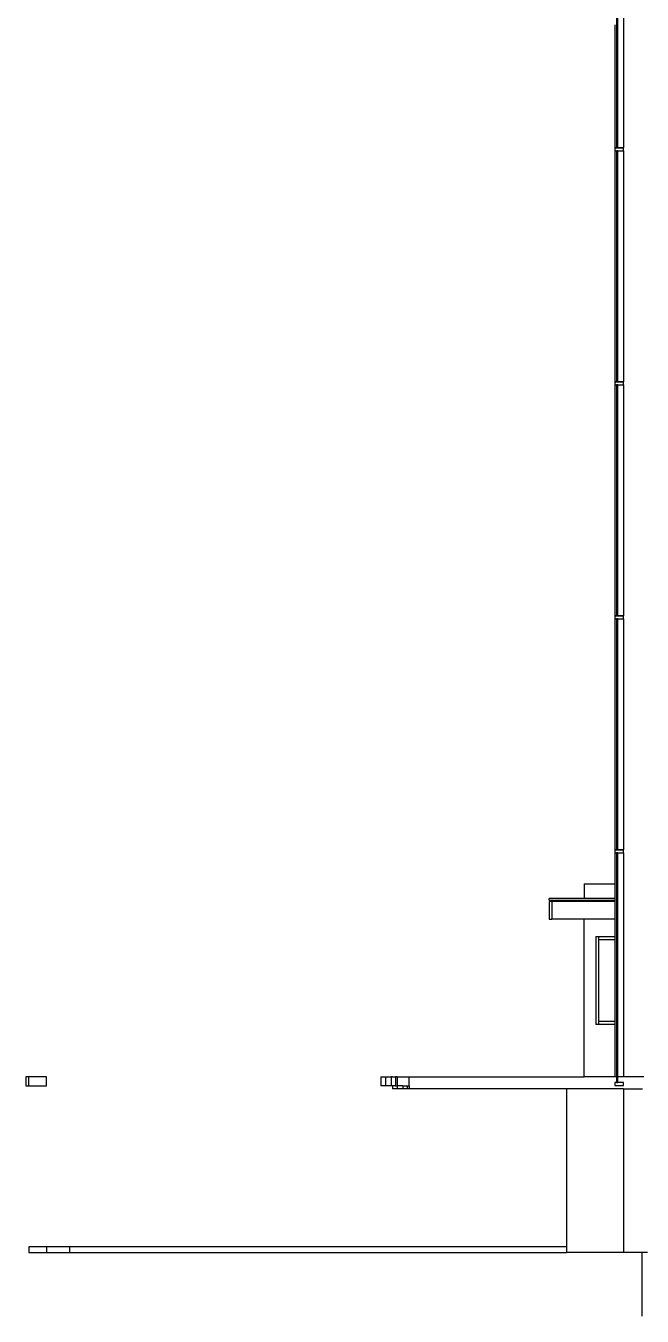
# Model space of a CAD drawing. Extents: x -21493 to 32459, y -48437 to 49697.
# Drawn here: x -21493 to -10950, y -48437 to -26383 of the extents above; entities that cross this region are included whole.
import ezdxf

# ---------------------------------------------------------------- set-up
doc = ezdxf.new("R2010")
doc.units = 0
doc.layers.get('0').update_dxf_attribs({"linetype": 'CONTINUOUS'})
doc.layers.add('SECTIONCUTEDGES', color=7, linetype='CONTINUOUS')

msp = doc.modelspace()

# ---------------------------------------------------------------- linework, layer by layer
for p, q in [((-11268, -24519), (-11268, -28468)), ((-11418, -26367), (-11418, -28466)), ((-11418, -28468), (-11418, -28466)), ((-11418, -28468), (-11392, -28468)), ((-11418, -28469), (-11418, -28468)), ((-11418, -28519), (-11418, -32466)), ((-11367, -28468), (-11268, -28468)), ((-11268, -28468), (-11268, -28469)), ((-11268, -28468), (-11268, -28468)), ((-11268, -28519), (-11268, -32468)), ((-11418, -32468), (-11418, -32466)), ((-11418, -32468), (-11392, -32468)), ((-11418, -32469), (-11418, -32468)), ((-11418, -32519), (-11418, -36466)), ((-11367, -32468), (-11268, -32468)), ((-11268, -32468), (-11268, -32469)), ((-11268, -32468), (-11268, -32468)), ((-11268, -32519), (-11268, -36468)), ((-11418, -36468), (-11418, -36466)), ((-11418, -36468), (-11392, -36468)), ((-11418, -36469), (-11418, -36468)), ((-11418, -36519), (-11418, -40466)), ((-11367, -36468), (-11268, -36468)), ((-11268, -36468), (-11268, -36469)), ((-11268, -36468), (-11268, -36468)), ((-11268, -36519), (-11268, -40468)), ((-11418, -40468), (-11418, -40466)), ((-11418, -40468), (-11392, -40468)), ((-11418, -40469), (-11418, -40468)), ((-11418, -40519), (-11418, -41049)), ((-11367, -40468), (-11268, -40468)), ((-11268, -40468), (-11268, -40469)), ((-11268, -40468), (-11268, -40468)), ((-11268, -40519), (-11268, -44349)), ((-11943, -41049), (-11943, -41299)), ((-11943, -41049), (-11418, -41049)), ((-11418, -41049), (-11418, -41299)), ((-11943, -41299), (-12543, -41299)), ((-12543, -41324), (-12543, -41299)), ((-12543, -41324), (-11943, -41324)), ((-12493, -41349), (-12543, -41349)), ((-12543, -41349), (-12543, -41649)), ((-12493, -41349), (-12493, -41649)), ((-11943, -41349), (-12493, -41349)), ((-11418, -41299), (-11943, -41299)), ((-11943, -41324), (-11418, -41324)), ((-11943, -41324), (-11943, -41349)), ((-11418, -41349), (-11943, -41349)), ((-11418, -41299), (-11418, -41324)), ((-11418, -41324), (-11418, -41349)), ((-11418, -41349), (-11418, -41649)), ((-12543, -41649), (-12493, -41649)), ((-11943, -41649), (-12493, -41649)), ((-11418, -41649), (-11943, -41649)), ((-11943, -44349), (-11943, -41649)), ((-11418, -41649), (-11418, -41949)), ((-11743, -41949), (-11693, -41949)), ((-11743, -41949), (-11743, -43449)), ((-11693, -41999), (-11693, -41949)), ((-11693, -41949), (-11418, -41949)), ((-11693, -41999), (-11418, -41999)), ((-11693, -43399), (-11693, -41999)), ((-11418, -41949), (-11418, -41999)), ((-11418, -41999), (-11418, -43399)), ((-11693, -43449), (-11693, -43399)), ((-11418, -43399), (-11693, -43399)), ((-11418, -43399), (-11418, -43449)), ((-11693, -43449), (-11743, -43449)), ((-11418, -43449), (-11693, -43449)), ((-11418, -43449), (-11418, -44349)), ((-21460, -44349), (-21493, -44349)), ((-21493, -44349), (-21493, -44499)), ((-21493, -44499), (-21460, -44499)), ((-21438, -44349), (-21460, -44349)), ((-21460, -44499), (-21438, -44499)), ((-21138, -44349), (-21438, -44349)), ((-21438, -44499), (-21438, -44349)), ((-21438, -44499), (-21138, -44499)), ((-15421, -44349), (-15421, -44499)), ((-15421, -44349), (-15392, -44349)), ((-15392, -44499), (-15421, -44499)), ((-15392, -44349), (-15342, -44349)), ((-15342, -44499), (-15392, -44499)), ((-15342, -44349), (-15342, -44499)), ((-15342, -44349), (-15246, -44349)), ((-15246, -44499), (-15342, -44499)), ((-15246, -44349), (-15238, -44349)), ((-15246, -44349), (-15246, -44499)), ((-15238, -44499), (-15246, -44499)), ((-15218, -44349), (-15238, -44349)), ((-15221, -44499), (-15238, -44499)), ((-15221, -44499), (-15221, -44549)), ((-15218, -44499), (-15221, -44499)), ((-15194, -44549), (-15221, -44549)), ((-15218, -44349), (-15185, -44349)), ((-15194, -44499), (-15218, -44499)), ((-15185, -44499), (-15194, -44499)), ((-15142, -44549), (-15194, -44549)), ((-15185, -44349), (-15167, -44349)), ((-15167, -44499), (-15185, -44499)), ((-15167, -44349), (-15167, -44499)), ((-15138, -44349), (-15167, -44349)), ((-15167, -44499), (-15142, -44499)), ((-15142, -44499), (-15142, -44549)), ((-15142, -44499), (-15138, -44499)), ((-15046, -44549), (-15142, -44549)), ((-15046, -44499), (-15046, -44549)), ((-15039, -44549), (-15046, -44549)), ((-15020, -44549), (-15039, -44549)), ((-14989, -44549), (-15020, -44549)), ((-14967, -44549), (-14989, -44549)), ((-14967, -44499), (-14967, -44549)), ((-14938, -44549), (-14967, -44549)), ((-12246, -44549), (-12246, -47249)), ((-11268, -44549), (-11268, -47349)), ((-21138, -47249), (-21440, -47249)), ((-21440, -47249), (-21440, -47349)), ((-21440, -47349), (-21138, -47349)), ((-12246, -47249), (-20738, -47249)), ((-20738, -47349), (-12246, -47349)), ((-12246, -47249), (-12246, -47349)), ((-11268, -47349), (-12246, -47349)), ((-10861, -47349), (-11268, -47349)), ((-10950, -48437), (-10950, -47349))]:
    msp.add_line(p, q)
at = {"layer": 'SECTIONCUTEDGES'}
for p, q in [((-11392, -24519), (-11392, -28468)), ((-11367, -28468), (-11367, -24519)), ((-11392, -28469), (-11418, -28469)), ((-11418, -28469), (-11418, -28491)), ((-11418, -28491), (-11418, -28493)), ((-11418, -28493), (-11418, -28516)), ((-11418, -28516), (-11418, -28519)), ((-11418, -28519), (-11392, -28519)), ((-11392, -28468), (-11392, -28469)), ((-11392, -28469), (-11367, -28469)), ((-11392, -28519), (-11392, -32468)), ((-11367, -28519), (-11392, -28519)), ((-11367, -28469), (-11367, -28468)), ((-11268, -28469), (-11367, -28469)), ((-11367, -32468), (-11367, -28519)), ((-11367, -28519), (-11268, -28519)), ((-11268, -28519), (-11268, -28469)), ((-11392, -32469), (-11418, -32469)), ((-11418, -32469), (-11418, -32491)), ((-11418, -32491), (-11418, -32493)), ((-11418, -32493), (-11418, -32516)), ((-11418, -32516), (-11418, -32519)), ((-11418, -32519), (-11392, -32519)), ((-11392, -32468), (-11392, -32469)), ((-11392, -32469), (-11367, -32469)), ((-11392, -32519), (-11392, -36468)), ((-11367, -32519), (-11392, -32519)), ((-11367, -32469), (-11367, -32468)), ((-11268, -32469), (-11367, -32469)), ((-11367, -36468), (-11367, -32519)), ((-11367, -32519), (-11268, -32519)), ((-11268, -32519), (-11268, -32469)), ((-11392, -36469), (-11418, -36469)), ((-11418, -36469), (-11418, -36491)), ((-11418, -36491), (-11418, -36493)), ((-11418, -36493), (-11418, -36516)), ((-11418, -36516), (-11418, -36519)), ((-11418, -36519), (-11392, -36519)), ((-11392, -36468), (-11392, -36469)), ((-11392, -36469), (-11367, -36469)), ((-11392, -36519), (-11392, -40468)), ((-11367, -36519), (-11392, -36519)), ((-11367, -36469), (-11367, -36468)), ((-11268, -36469), (-11367, -36469)), ((-11367, -40468), (-11367, -36519)), ((-11367, -36519), (-11268, -36519)), ((-11268, -36519), (-11268, -36469)), ((-11392, -40469), (-11418, -40469)), ((-11418, -40469), (-11418, -40491)), ((-11418, -40491), (-11418, -40493)), ((-11418, -40493), (-11418, -40516)), ((-11418, -40516), (-11418, -40519)), ((-11418, -40519), (-11392, -40519)), ((-11392, -40468), (-11392, -40469)), ((-11392, -40469), (-11367, -40469)), ((-11392, -40519), (-11392, -44349)), ((-11367, -40519), (-11392, -40519)), ((-11367, -40469), (-11367, -40468)), ((-11268, -40469), (-11367, -40469)), ((-11367, -44349), (-11367, -40519)), ((-11367, -40519), (-11268, -40519)), ((-11268, -40519), (-11268, -40469)), ((-21138, -44499), (-21138, -44349)), ((-15138, -44349), (-15138, -44499)), ((-15138, -44349), (-14938, -44349)), ((-15046, -44499), (-15138, -44499)), ((-15046, -44499), (-15039, -44499)), ((-15039, -44499), (-15020, -44499)), ((-15020, -44499), (-14989, -44499)), ((-14989, -44499), (-14967, -44499)), ((-14967, -44499), (-14938, -44499)), ((-14938, -44499), (-14938, -44349)), ((-14938, -44349), (-11943, -44349)), ((-14938, -44499), (-14938, -44549)), ((-12246, -44549), (-14938, -44549)), ((-11268, -44549), (-12246, -44549)), ((-11418, -44349), (-11943, -44349)), ((-11392, -44349), (-11418, -44349)), ((-11418, -44444), (-11418, -44494)), ((-11392, -44444), (-11418, -44444)), ((-11418, -44494), (-11268, -44494)), ((-11392, -44349), (-11392, -44444)), ((-11367, -44349), (-11392, -44349)), ((-11392, -44444), (-11367, -44444)), ((-11367, -44444), (-11367, -44349)), ((-11268, -44349), (-11367, -44349)), ((-11268, -44444), (-11367, -44444)), ((-10924, -44349), (-11268, -44349)), ((-11268, -44494), (-11268, -44444)), ((-11268, -44549), (-10947, -44549)), ((-21138, -47249), (-21138, -47349)), ((-21040, -47249), (-21138, -47249)), ((-21138, -47349), (-21040, -47349)), ((-21037, -47249), (-21040, -47249)), ((-21040, -47349), (-21037, -47349)), ((-20738, -47249), (-21037, -47249)), ((-21037, -47349), (-20738, -47349)), ((-20738, -47349), (-20738, -47249))]:
    msp.add_line(p, q, dxfattribs=at)

doc.saveas('drawing.dxf')
